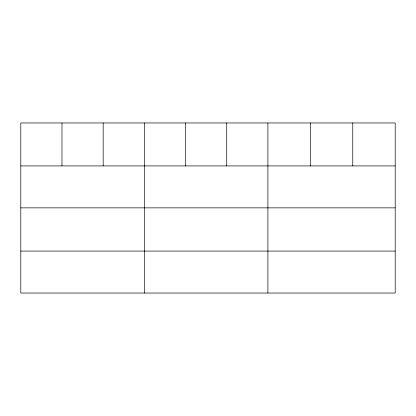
<?xml version="1.0" encoding="UTF-8"?>
<svg xmlns="http://www.w3.org/2000/svg" width="416" height="416" viewBox="0 0 416 416"><rect width="100%" height="100%" fill="white"/><g stroke="black" fill="none" stroke-linecap="round" stroke-linejoin="round"><path stroke-width="0.62" d="M395.2 207.865L395.2 122.964L20.8 122.964L20.8 293.036L395.2 293.036L395.2 207.865L20.8 207.865M20.8 165.911L395.2 165.911M20.8 251.087L395.2 251.087M352.768 122.964L352.768 165.911M310.336 122.964L310.336 165.911M267.904 122.964L267.904 293.036M226.72 122.964L226.72 165.911M185.536 122.964L185.536 165.911M144.352 122.964L144.352 293.036M103.168 122.964L103.168 165.911M61.984 122.964L61.984 165.911"/></g></svg>
